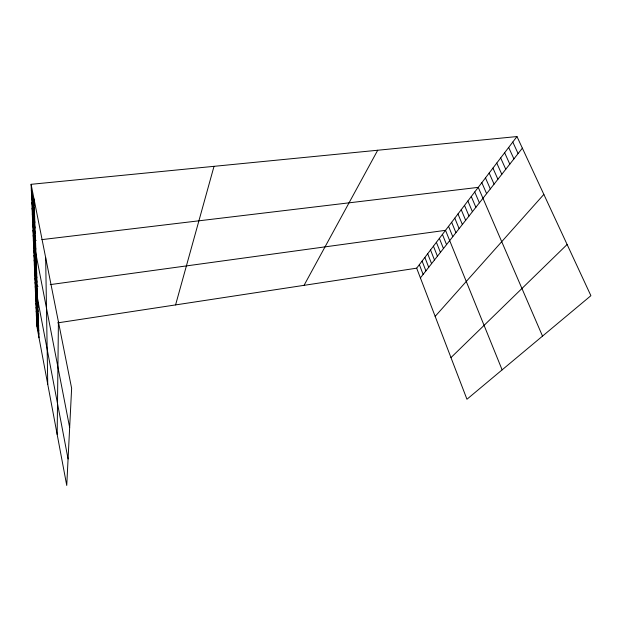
<?xml version="1.0" encoding="UTF-8"?>
<svg xmlns="http://www.w3.org/2000/svg" width="622" height="622" viewBox="0 0 622 622"><rect width="100%" height="100%" fill="white"/><g stroke="black" fill="none" stroke-linecap="round" stroke-linejoin="round"><path stroke-width="0.93" d="M57.162 434.42L58.421 321.831M175.583 304.912L214.015 166.338M304.049 285.342L377.709 150.244M416.67 268.175L516.975 136.552L590.9 295.691L466.951 399.246L416.67 268.175L57.706 322.872M420.394 277.894L522.363 148.153M435.159 316.38L543.846 194.406M450.973 357.611L567.116 244.5M516.975 136.552L31.1 184.314L71.631 388.322L66.741 485.448L36.815 326.06L38.719 325.765M38.043 286.283L35.229 286.672L68.07 458.974M50.226 284.612L445.515 230.327L502.125 369.857M36.193 240.302L33.37 240.636L69.656 427.539M41.837 239.625L478.256 187.362L542.516 336.113M512.785 142.049L518.103 153.58M508.672 147.445L513.92 158.905M504.636 152.748L509.807 164.13M500.671 157.949L505.772 169.27M496.768 163.065L501.806 174.315M492.943 168.095L497.903 179.276M489.172 173.033L494.078 184.151M485.471 177.892L490.315 188.94M481.832 182.666L486.614 193.644M474.741 191.98L479.391 202.826M471.274 196.521L475.877 207.305M467.876 200.984L472.417 211.705M464.525 205.384L469.011 216.044M461.229 209.707L465.66 220.305M457.986 213.96L462.364 224.495M454.791 218.151L459.122 228.624M451.65 222.272L455.926 232.69M448.555 226.33L452.785 236.687M442.421 234.385L446.549 244.617M439.381 238.374L443.463 248.551M436.387 242.3L440.423 252.415M433.441 246.172L437.429 256.225M430.541 249.974L434.483 259.973M427.679 253.729L431.575 263.666M424.865 257.422L428.721 267.305M422.097 261.061L425.907 270.889M419.36 264.645L423.131 274.419M31.349 190.511L34.218 204.996M31.598 196.568L34.435 210.944M31.831 202.492L34.645 216.751M32.064 208.292L34.848 222.443M32.297 213.968L35.05 228.01M32.523 219.527L35.244 233.46M32.741 224.97L35.438 238.794M32.95 230.303L35.625 244.018M33.168 235.52L35.812 249.134M33.572 245.659L36.169 259.063M33.775 250.573L36.348 263.883M33.969 255.393L36.519 268.603M34.156 260.12L36.682 273.237M34.342 264.754L36.846 277.777M34.529 269.303L37.009 282.233M34.708 273.773L37.164 286.602M34.886 278.151L37.32 290.886M35.057 282.45L37.468 295.1M35.4 290.94L37.771 303.404M35.571 295.131L37.919 307.509M35.734 299.244L38.066 311.529M35.897 303.287L38.206 315.486M36.053 307.252L38.346 319.366M36.216 311.148L38.486 323.176M36.364 314.973L38.618 326.915M36.519 318.728L38.751 330.593M36.667 322.429L38.883 334.201M31.1 184.314L36.815 326.06M34 198.923L39.007 337.754M45.655 257.562L47.738 384.264"/></g></svg>
